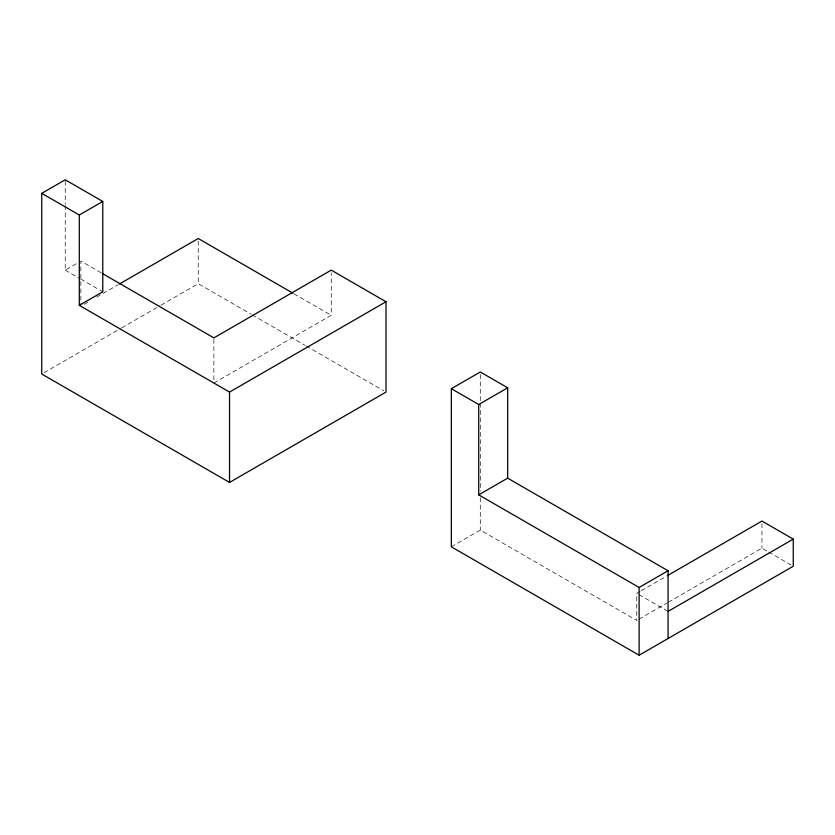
<?xml version="1.0" encoding="UTF-8"?>
<svg xmlns="http://www.w3.org/2000/svg" width="835" height="835" viewBox="0 0 835 835"><rect width="100%" height="100%" fill="white"/><g stroke="black" fill="none" stroke-linecap="round" stroke-linejoin="round"><path stroke-width="0.63" stroke-dasharray="4.17 3.13" d="M65.224 205.587L65.224 270.123L77.519 263.025M84.251 304.305L88.771 301.696M96.672 297.135L118.111 284.756M44.004 372.723L120.553 328.52M121.68 327.873L159.955 305.777M161.082 305.119L198.229 283.681L251.074 314.19M213.875 383.056L331.245 315.296L331.245 272.701M451.338 546.81L480.292 530.1L636.771 620.436L636.771 593.341L640.153 591.378M641.28 590.731L666.09 576.411M639.025 619.142L667.217 602.86M668.344 602.212L761.958 548.167L767.542 551.392M768.659 552.039L791.016 564.94M294.045 293.816L331.245 315.296M252.201 314.837L305.046 345.346M306.174 345.993L383.756 390.79M101.16 272.805L80.87 261.084L80.87 304.973M639.005 594.624L666.946 610.761M65.224 270.123L79.586 278.41M80.682 279.047L102.778 291.801M761.958 523.639L761.958 548.167M480.292 374.581L480.292 401.802M480.292 403.096L480.292 491.22M480.292 497.702L480.292 530.1M213.875 339.167L213.875 380.468M198.229 241.085L198.229 283.681M65.224 181.07L65.224 204.304"/><path stroke-width="1.25" d="M41.75 193.334L65.224 179.775L102.778 201.465L102.778 291.801L79.304 305.359L79.304 215.012L41.75 193.334L41.75 374.017L229.531 482.432L386.01 392.085L386.01 301.748L331.245 270.123L213.875 337.883L102.287 273.452M79.304 215.012L102.778 201.465M119.238 284.109L198.229 238.507L292.918 293.168M79.304 305.359L229.531 392.085L386.01 301.748M667.217 575.753L761.958 521.061L793.25 539.128L793.25 566.234L639.119 655.224L451.338 546.81L451.338 388.703L480.292 371.992L507.67 387.805L507.67 478.152L668.063 570.754L668.063 638.504M451.338 388.703L478.726 404.516L507.67 387.805M478.726 404.516L478.726 494.863L507.67 478.152M478.726 494.863L639.119 587.464L668.063 570.754M668.063 611.408L793.25 539.128M639.119 587.464L639.119 655.224M229.531 392.085L229.531 482.432"/></g></svg>
